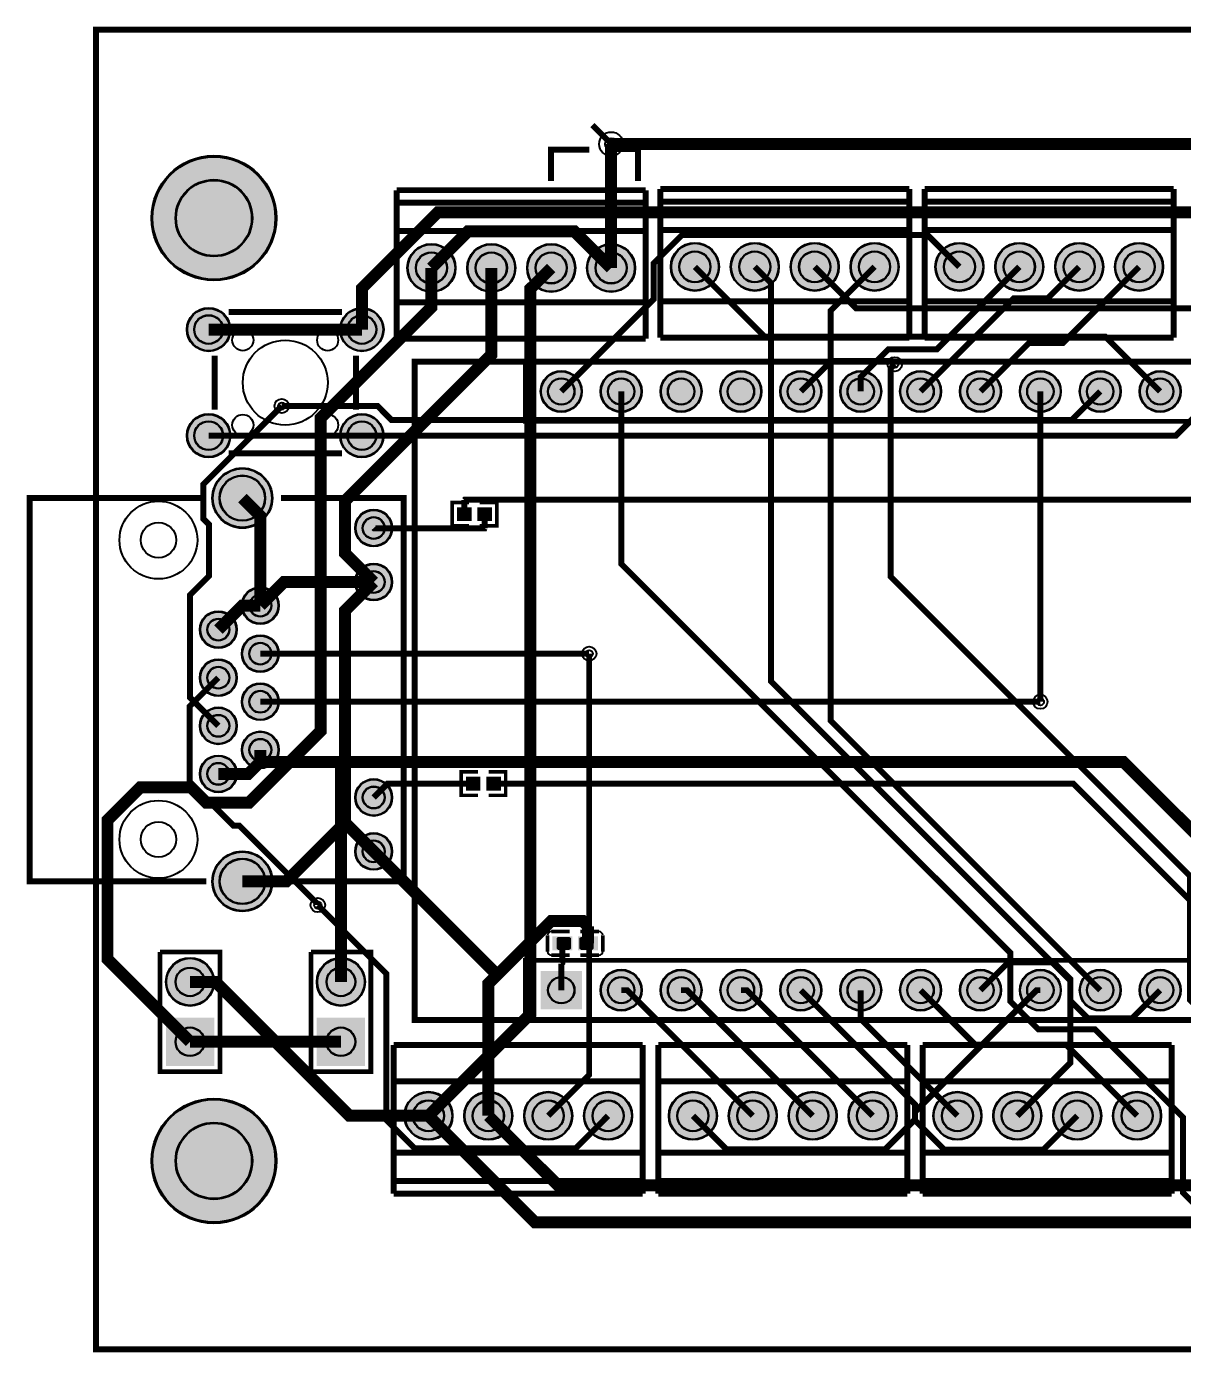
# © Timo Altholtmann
# Model space of a CAD drawing. Header units: millimetres. Extents: x -2.7 to 71.6, y -0.4 to 55.9.
# Drawn here: x -2.7 to 46.3, y -0.4 to 55.9 of the extents above; entities that cross this region are included whole.
import ezdxf

# ---------------------------------------------------------------- set-up
doc = ezdxf.new("R2010")
doc.units = ezdxf.units.MM
for name, color, linetype, true_color in [('BoardOutLine', 7, 'Continuous', 0xff00ff), ('BottomLayer', 7, 'Continuous', 0x0000ff), ('BottomSolderMaskLayer', 7, 'Continuous', 0xaa00ff), ('Document', 7, 'Continuous', 0xffffff), ('Hole', 7, 'Continuous', 0x222222), ('Multi-Layer', 7, 'Continuous', 0xc0c0c0), ('TopLayer', 7, 'Continuous', 0xff0000), ('TopPasteMaskLayer', 7, 'Continuous', 0x808080), ('TopSilkLayer', 7, 'Continuous', 0xffcc00), ('TopSolderMaskLayer', 7, 'Continuous', 0x800080)]:
    doc.layers.add(name, color=color, linetype=linetype, true_color=true_color)

msp = doc.modelspace()

# ---------------------------------------------------------------- hatches: boundary and pattern name
at = {"layer": 'BottomSolderMaskLayer'}
for points in [[(2.556, 47.747, 1), (7.858, 47.747, 1)], [(24.582, 45.678, 1), (26.632, 45.678, 1)], [(27.122, 45.678, 1), (29.172, 45.678, 1)], [(29.662, 45.678, 1), (31.712, 45.678, 1)], [(32.202, 45.678, 1), (34.252, 45.678, 1)], [(35.8, 45.678, 1), (37.851, 45.678, 1)], [(38.34, 45.678, 1), (40.391, 45.678, 1)], [(40.88, 45.678, 1), (42.931, 45.678, 1)], [(43.42, 45.678, 1), (45.471, 45.678, 1)], [(13.406, 45.631, 1), (15.456, 45.631, 1)], [(15.946, 45.631, 1), (17.996, 45.631, 1)], [(18.486, 45.631, 1), (20.536, 45.631, 1)], [(21.026, 45.631, 1), (23.076, 45.631, 1)], [(4.054, 43.017, 1), (5.905, 43.017, 1)], [(10.554, 43.017, 1), (12.405, 43.017, 1)], [(19.064, 40.391, 1), (20.814, 40.391, 1)], [(21.604, 40.391, 1), (23.354, 40.391, 1)], [(24.144, 40.391, 1), (25.894, 40.391, 1)], [(26.684, 40.391, 1), (28.434, 40.391, 1)], [(29.224, 40.391, 1), (30.974, 40.391, 1)], [(31.764, 40.391, 1), (33.514, 40.391, 1)], [(34.304, 40.391, 1), (36.054, 40.391, 1)], [(36.844, 40.391, 1), (38.594, 40.391, 1)], [(39.384, 40.391, 1), (41.134, 40.391, 1)], [(41.924, 40.391, 1), (43.674, 40.391, 1)], [(44.464, 40.391, 1), (46.214, 40.391, 1)], [(4.054, 38.517, 1), (5.905, 38.517, 1)], [(10.554, 38.517, 1), (12.405, 38.517, 1)], [(5.137, 35.867, 1), (7.687, 35.867, 1)], [(11.195, 34.597, 1), (12.769, 34.597, 1)], [(11.195, 32.307, 1), (12.769, 32.307, 1)], [(6.385, 31.307, 1), (7.959, 31.307, 1)], [(4.605, 30.287, 1), (6.179, 30.287, 1)], [(6.385, 29.267, 1), (7.959, 29.267, 1)], [(4.605, 28.247, 1), (6.179, 28.247, 1)], [(6.385, 27.227, 1), (7.959, 27.227, 1)], [(4.605, 26.207, 1), (6.179, 26.207, 1)], [(6.385, 25.187, 1), (7.959, 25.187, 1)], [(4.605, 24.167, 1), (6.179, 24.167, 1)], [(11.195, 23.167, 1), (12.769, 23.167, 1)], [(11.195, 20.877, 1), (12.769, 20.877, 1)], [(5.137, 19.607, 1), (7.687, 19.607, 1)], [(3.166, 15.342, 1), (5.216, 15.342, 1)], [(9.566, 15.342, 1), (11.617, 15.342, 1)], [(19.064, 15.804), (20.814, 15.804), (20.814, 14.178), (19.064, 14.178)], [(21.604, 14.991, 1), (23.354, 14.991, 1)], [(24.144, 14.991, 1), (25.894, 14.991, 1)], [(26.684, 14.991, 1), (28.434, 14.991, 1)], [(29.224, 14.991, 1), (30.974, 14.991, 1)], [(31.764, 14.991, 1), (33.514, 14.991, 1)], [(34.304, 14.991, 1), (36.054, 14.991, 1)], [(36.844, 14.991, 1), (38.594, 14.991, 1)], [(39.384, 14.991, 1), (41.134, 14.991, 1)], [(41.924, 14.991, 1), (43.674, 14.991, 1)], [(44.464, 14.991, 1), (46.214, 14.991, 1)], [(3.166, 11.776), (3.166, 13.827), (5.216, 13.827), (5.216, 11.776)], [(9.566, 11.776), (9.566, 13.827), (11.617, 13.827), (11.617, 11.776)], [(2.556, 7.747, 1), (7.858, 7.747, 1)], [(13.279, 9.661, 1), (15.329, 9.661, 1)], [(15.819, 9.661, 1), (17.869, 9.661, 1)], [(18.359, 9.661, 1), (20.409, 9.661, 1)], [(20.899, 9.661, 1), (22.949, 9.661, 1)], [(24.497, 9.661, 1), (26.548, 9.661, 1)], [(27.037, 9.661, 1), (29.088, 9.661, 1)], [(29.577, 9.661, 1), (31.628, 9.661, 1)], [(32.117, 9.661, 1), (34.168, 9.661, 1)], [(35.716, 9.661, 1), (37.766, 9.661, 1)], [(38.256, 9.661, 1), (40.306, 9.661, 1)], [(40.796, 9.661, 1), (42.846, 9.661, 1)], [(43.336, 9.661, 1), (45.386, 9.661, 1)]]:
    msp.add_hatch(color=256, dxfattribs=at).paths.add_polyline_path(points)
at = {"layer": 'Multi-Layer'}
for points in [[(13.431, 45.631, 1), (15.431, 45.631, 1)], [(15.971, 45.631, 1), (17.971, 45.631, 1)], [(18.511, 45.631, 1), (20.511, 45.631, 1)], [(21.051, 45.631, 1), (23.051, 45.631, 1)], [(24.607, 45.678, 1), (26.607, 45.678, 1)], [(27.147, 45.678, 1), (29.147, 45.678, 1)], [(29.687, 45.678, 1), (31.687, 45.678, 1)], [(32.227, 45.678, 1), (34.227, 45.678, 1)], [(35.826, 45.678, 1), (37.826, 45.678, 1)], [(38.366, 45.678, 1), (40.366, 45.678, 1)], [(40.906, 45.678, 1), (42.906, 45.678, 1)], [(43.446, 45.678, 1), (45.446, 45.678, 1)], [(4.08, 43.017, 1), (5.88, 43.017, 1)], [(10.58, 43.017, 1), (12.38, 43.017, 1)], [(19.089, 40.391, 1), (20.789, 40.391, 1)], [(21.629, 40.391, 1), (23.329, 40.391, 1)], [(24.169, 40.391, 1), (25.869, 40.391, 1)], [(26.709, 40.391, 1), (28.409, 40.391, 1)], [(29.249, 40.391, 1), (30.949, 40.391, 1)], [(31.789, 40.391, 1), (33.489, 40.391, 1)], [(34.329, 40.391, 1), (36.029, 40.391, 1)], [(36.869, 40.391, 1), (38.569, 40.391, 1)], [(39.409, 40.391, 1), (41.109, 40.391, 1)], [(41.949, 40.391, 1), (43.649, 40.391, 1)], [(44.489, 40.391, 1), (46.189, 40.391, 1)], [(4.08, 38.517, 1), (5.88, 38.517, 1)], [(10.58, 38.517, 1), (12.38, 38.517, 1)], [(5.162, 35.867, 1), (7.662, 35.867, 1)], [(11.22, 34.597, 1), (12.744, 34.597, 1)], [(11.22, 32.307, 1), (12.744, 32.307, 1)], [(6.41, 31.307, 1), (7.934, 31.307, 1)], [(4.63, 30.287, 1), (6.154, 30.287, 1)], [(6.41, 29.267, 1), (7.934, 29.267, 1)], [(4.63, 28.247, 1), (6.154, 28.247, 1)], [(6.41, 27.227, 1), (7.934, 27.227, 1)], [(4.63, 26.207, 1), (6.154, 26.207, 1)], [(6.41, 25.187, 1), (7.934, 25.187, 1)], [(4.63, 24.167, 1), (6.154, 24.167, 1)], [(11.22, 23.167, 1), (12.744, 23.167, 1)], [(11.22, 20.877, 1), (12.744, 20.877, 1)], [(5.162, 19.607, 1), (7.662, 19.607, 1)], [(3.191, 15.342, 1), (5.191, 15.342, 1)], [(9.592, 15.342, 1), (11.592, 15.342, 1)], [(19.089, 15.779), (20.789, 15.779), (20.789, 14.204), (19.089, 14.204)], [(21.629, 14.991, 1), (23.329, 14.991, 1)], [(24.169, 14.991, 1), (25.869, 14.991, 1)], [(26.709, 14.991, 1), (28.409, 14.991, 1)], [(29.249, 14.991, 1), (30.949, 14.991, 1)], [(31.789, 14.991, 1), (33.489, 14.991, 1)], [(34.329, 14.991, 1), (36.029, 14.991, 1)], [(36.869, 14.991, 1), (38.569, 14.991, 1)], [(39.409, 14.991, 1), (41.109, 14.991, 1)], [(41.949, 14.991, 1), (43.649, 14.991, 1)], [(44.489, 14.991, 1), (46.189, 14.991, 1)], [(3.191, 11.802), (3.191, 13.802), (5.191, 13.802), (5.191, 11.802)], [(9.592, 11.802), (9.592, 13.802), (11.592, 13.802), (11.592, 11.802)], [(13.304, 9.661, 1), (15.304, 9.661, 1)], [(15.844, 9.661, 1), (17.844, 9.661, 1)], [(18.384, 9.661, 1), (20.384, 9.661, 1)], [(20.924, 9.661, 1), (22.924, 9.661, 1)], [(24.522, 9.661, 1), (26.522, 9.661, 1)], [(27.062, 9.661, 1), (29.062, 9.661, 1)], [(29.602, 9.661, 1), (31.602, 9.661, 1)], [(32.142, 9.661, 1), (34.142, 9.661, 1)], [(35.741, 9.661, 1), (37.741, 9.661, 1)], [(38.281, 9.661, 1), (40.281, 9.661, 1)], [(40.821, 9.661, 1), (42.821, 9.661, 1)], [(43.361, 9.661, 1), (45.361, 9.661, 1)]]:
    msp.add_hatch(color=256, dxfattribs=at).paths.add_polyline_path(points)
at = {"layer": 'TopLayer'}
for points in [[(16.106, 34.914), (16.106, 35.454), (15.54, 35.454), (15.54, 34.914)], [(16.406, 34.914), (16.406, 35.454), (16.972, 35.454), (16.972, 34.914)], [(16.487, 23.484), (16.487, 24.024), (15.921, 24.024), (15.921, 23.484)], [(16.787, 23.484), (16.787, 24.024), (17.353, 24.024), (17.353, 23.484)], [(20.377, 16.706), (20.377, 17.246), (19.587, 17.246), (19.587, 16.706)], [(20.677, 16.706), (20.677, 17.246), (21.467, 17.246), (21.467, 16.706)]]:
    msp.add_hatch(color=256, dxfattribs=at).paths.add_polyline_path(points)
at = {"layer": 'TopPasteMaskLayer'}
for points in [[(16.121, 34.954), (16.121, 35.414), (16.081, 35.454), (15.58, 35.454), (15.54, 35.414), (15.54, 34.954), (15.58, 34.914), (16.081, 34.914)], [(16.391, 34.954), (16.391, 35.414), (16.431, 35.454), (16.932, 35.454), (16.972, 35.414), (16.972, 34.954), (16.932, 34.914), (16.431, 34.914)], [(16.502, 23.524), (16.502, 23.984), (16.462, 24.024), (15.961, 24.024), (15.921, 23.984), (15.921, 23.524), (15.961, 23.484), (16.462, 23.484)], [(16.772, 23.524), (16.772, 23.984), (16.812, 24.024), (17.313, 24.024), (17.353, 23.984), (17.353, 23.524), (17.313, 23.484), (16.812, 23.484)], [(20.347, 17.201), (20.347, 16.751), (20.277, 16.701), (19.797, 16.701), (19.747, 16.751), (19.747, 17.201), (19.797, 17.251), (20.277, 17.251)], [(21.307, 17.201), (21.307, 16.751), (21.257, 16.701), (20.777, 16.701), (20.707, 16.751), (20.707, 17.201), (20.777, 17.251), (21.257, 17.251)]]:
    msp.add_hatch(color=256, dxfattribs=at).paths.add_polyline_path(points)
at = {"layer": 'TopSolderMaskLayer'}
for points in [[(2.556, 47.747, 1), (7.858, 47.747, 1)], [(24.582, 45.678, 1), (26.632, 45.678, 1)], [(27.122, 45.678, 1), (29.172, 45.678, 1)], [(29.662, 45.678, 1), (31.712, 45.678, 1)], [(32.202, 45.678, 1), (34.252, 45.678, 1)], [(35.8, 45.678, 1), (37.851, 45.678, 1)], [(38.34, 45.678, 1), (40.391, 45.678, 1)], [(40.88, 45.678, 1), (42.931, 45.678, 1)], [(43.42, 45.678, 1), (45.471, 45.678, 1)], [(13.406, 45.631, 1), (15.456, 45.631, 1)], [(15.946, 45.631, 1), (17.996, 45.631, 1)], [(18.486, 45.631, 1), (20.536, 45.631, 1)], [(21.026, 45.631, 1), (23.076, 45.631, 1)], [(4.054, 43.017, 1), (5.905, 43.017, 1)], [(10.554, 43.017, 1), (12.405, 43.017, 1)], [(19.064, 40.391, 1), (20.814, 40.391, 1)], [(21.604, 40.391, 1), (23.354, 40.391, 1)], [(24.144, 40.391, 1), (25.894, 40.391, 1)], [(26.684, 40.391, 1), (28.434, 40.391, 1)], [(29.224, 40.391, 1), (30.974, 40.391, 1)], [(31.764, 40.391, 1), (33.514, 40.391, 1)], [(34.304, 40.391, 1), (36.054, 40.391, 1)], [(36.844, 40.391, 1), (38.594, 40.391, 1)], [(39.384, 40.391, 1), (41.134, 40.391, 1)], [(41.924, 40.391, 1), (43.674, 40.391, 1)], [(44.464, 40.391, 1), (46.214, 40.391, 1)], [(4.054, 38.517, 1), (5.905, 38.517, 1)], [(10.554, 38.517, 1), (12.405, 38.517, 1)], [(5.137, 35.867, 1), (7.687, 35.867, 1)], [(16.131, 34.889), (16.131, 35.48), (15.515, 35.48), (15.515, 34.889)], [(16.381, 34.889), (16.381, 35.48), (16.997, 35.48), (16.997, 34.889)], [(11.195, 34.597, 1), (12.769, 34.597, 1)], [(11.195, 32.307, 1), (12.769, 32.307, 1)], [(6.385, 31.307, 1), (7.959, 31.307, 1)], [(4.605, 30.287, 1), (6.179, 30.287, 1)], [(6.385, 29.267, 1), (7.959, 29.267, 1)], [(4.605, 28.247, 1), (6.179, 28.247, 1)], [(6.385, 27.227, 1), (7.959, 27.227, 1)], [(4.605, 26.207, 1), (6.179, 26.207, 1)], [(6.385, 25.187, 1), (7.959, 25.187, 1)], [(4.605, 24.167, 1), (6.179, 24.167, 1)], [(11.195, 23.167, 1), (12.769, 23.167, 1)], [(16.512, 23.459), (16.512, 24.05), (15.896, 24.05), (15.896, 23.459)], [(16.762, 23.459), (16.762, 24.05), (17.378, 24.05), (17.378, 23.459)], [(11.195, 20.877, 1), (12.769, 20.877, 1)], [(5.137, 19.607, 1), (7.687, 19.607, 1)], [(20.402, 16.681), (20.402, 17.272), (19.562, 17.272), (19.562, 16.681)], [(20.652, 16.681), (20.652, 17.272), (21.493, 17.272), (21.493, 16.681)], [(3.166, 15.342, 1), (5.216, 15.342, 1)], [(9.566, 15.342, 1), (11.617, 15.342, 1)], [(19.064, 15.804), (20.814, 15.804), (20.814, 14.178), (19.064, 14.178)], [(21.604, 14.991, 1), (23.354, 14.991, 1)], [(24.144, 14.991, 1), (25.894, 14.991, 1)], [(26.684, 14.991, 1), (28.434, 14.991, 1)], [(29.224, 14.991, 1), (30.974, 14.991, 1)], [(31.764, 14.991, 1), (33.514, 14.991, 1)], [(34.304, 14.991, 1), (36.054, 14.991, 1)], [(36.844, 14.991, 1), (38.594, 14.991, 1)], [(39.384, 14.991, 1), (41.134, 14.991, 1)], [(41.924, 14.991, 1), (43.674, 14.991, 1)], [(44.464, 14.991, 1), (46.214, 14.991, 1)], [(3.166, 11.776), (3.166, 13.827), (5.216, 13.827), (5.216, 11.776)], [(9.566, 11.776), (9.566, 13.827), (11.617, 13.827), (11.617, 11.776)], [(2.556, 7.747, 1), (7.858, 7.747, 1)], [(13.279, 9.661, 1), (15.329, 9.661, 1)], [(15.819, 9.661, 1), (17.869, 9.661, 1)], [(18.359, 9.661, 1), (20.409, 9.661, 1)], [(20.899, 9.661, 1), (22.949, 9.661, 1)], [(24.497, 9.661, 1), (26.548, 9.661, 1)], [(27.037, 9.661, 1), (29.088, 9.661, 1)], [(29.577, 9.661, 1), (31.628, 9.661, 1)], [(32.117, 9.661, 1), (34.168, 9.661, 1)], [(35.716, 9.661, 1), (37.766, 9.661, 1)], [(38.256, 9.661, 1), (40.306, 9.661, 1)], [(40.796, 9.661, 1), (42.846, 9.661, 1)], [(43.336, 9.661, 1), (45.386, 9.661, 1)]]:
    msp.add_hatch(color=256, dxfattribs=at).paths.add_polyline_path(points)

# ---------------------------------------------------------------- linework, layer by layer
at = {"layer": 'BoardOutLine', "const_width": 0.254}
msp.add_lwpolyline([(0.207, 55.747), (0.207, -0.253), (65.207, -0.253), (65.207, 55.747), (0.207, 55.747)], close=True, dxfattribs=at)
at = {"layer": 'BottomLayer'}
for points, const_width in [([(22.051, 45.631), (22.051, 50.889)], 0.508), ([(4.191, 12.802), (0.691, 16.302), (0.691, 22.208), (2.075, 23.592), (4.229, 23.592), (4.875, 22.946), (6.695, 22.946), (9.739, 25.99), (9.739, 39.271), (14.431, 43.963), (14.431, 45.631)], 0.508), ([(11.982, 32.307), (10.761, 33.528), (10.761, 35.74), (16.971, 41.95), (16.971, 45.631)], 0.508), ([(19.511, 45.631), (18.63, 44.751), (18.63, 13.987), (14.304, 9.661)], 0.508), ([(45.339, 14.991), (44.138, 13.79), (42.287, 13.79), (41.529, 14.548), (41.529, 15.396), (28.829, 28.096), (28.829, 44.996), (28.147, 45.678)], 0.254), ([(33.227, 45.678), (31.369, 43.82), (31.369, 26.421), (42.799, 14.991)], 0.254), ([(39.365, 45.678), (35.871, 42.184), (33.818, 42.184), (32.639, 41.005), (32.639, 40.391)], 0.254), ([(41.905, 45.678), (40.574, 44.346), (39.134, 44.346), (35.179, 40.391)], 0.254), ([(44.445, 45.678), (41.218, 42.451), (39.779, 42.451), (37.719, 40.391)], 0.254), ([(55.585, 11.455), (54.229, 12.812), (54.229, 15.501), (53.439, 16.291), (52.396, 16.291), (51.689, 15.584), (51.689, 14.55), (50.949, 13.81), (47.38, 13.81), (46.609, 14.58), (46.609, 19.832), (33.909, 32.532), (33.909, 41.375), (34.082, 41.547)], 0.254), ([(22.479, 40.391), (22.479, 33.079), (38.989, 16.569), (38.989, 14.511), (40.169, 13.332), (42.573, 13.332), (46.304, 9.601), (46.304, 6.407), (47.445, 5.266), (51.596, 5.266), (53.036, 6.706)], 0.254), ([(40.259, 40.391), (40.259, 27.227)], 0.254), ([(5.392, 26.207), (4.196, 27.403), (4.196, 31.763), (4.998, 32.565), (4.998, 34.743), (4.754, 34.987), (4.754, 36.446), (8.082, 39.773)], 0.254), ([(7.172, 31.307), (7.172, 35.107), (6.412, 35.867)], 0.508), ([(10.761, 22.098), (10.761, 31.086), (11.982, 32.307)], 0.508), ([(19.384, 9.661), (21.121, 11.397), (21.121, 29.267)], 0.254), ([(10.761, 22.098), (8.27, 19.607), (6.412, 19.607)], 0.508), ([(11.982, 20.877), (10.761, 22.098)], 0.508), ([(21.924, 9.661), (20.547, 8.283), (13.718, 8.283), (12.519, 9.482), (12.519, 15.694), (9.612, 18.601)], 0.254), ([(28.062, 9.661), (22.732, 14.991), (22.479, 14.991)], 0.254), ([(30.602, 9.661), (25.272, 14.991), (25.019, 14.991)], 0.254), ([(33.142, 9.661), (27.812, 14.991), (27.559, 14.991)], 0.254), ([(30.099, 14.991), (34.942, 10.148), (34.942, 9.466), (36.187, 8.221), (40.381, 8.221), (41.821, 9.661)], 0.254), ([(36.741, 9.661), (32.639, 13.763), (32.639, 14.991)], 0.254), ([(44.361, 9.661), (41.341, 12.68), (37.49, 12.68), (35.179, 14.991)], 0.254), ([(4.191, 12.802), (10.592, 12.802)], 0.508)]:
    msp.add_lwpolyline(points, dxfattribs=dict(at, const_width=const_width))
at = {"layer": 'BottomSolderMaskLayer'}
for centre, radius in [((5.207, 47.747), 2.651), ((5.206, 47.747), 1.631), ((25.607, 45.678), 1.025), ((28.147, 45.678), 1.025), ((30.687, 45.678), 1.025), ((33.227, 45.678), 1.025), ((36.826, 45.678), 1.025), ((39.366, 45.678), 1.025), ((41.906, 45.678), 1.025), ((44.446, 45.678), 1.025), ((14.431, 45.631), 1.025), ((14.431, 45.631), 0.667), ((16.971, 45.631), 1.025), ((16.971, 45.631), 0.667), ((19.511, 45.631), 1.025), ((19.511, 45.631), 0.667), ((22.051, 45.631), 1.025), ((22.051, 45.631), 0.667), ((25.607, 45.678), 0.667), ((28.147, 45.678), 0.667), ((30.687, 45.678), 0.667), ((33.227, 45.678), 0.667), ((36.826, 45.678), 0.667), ((39.366, 45.678), 0.667), ((41.906, 45.678), 0.667), ((44.446, 45.678), 0.667), ((4.98, 43.017), 0.925), ((11.48, 43.017), 0.925), ((4.98, 43.017), 0.617), ((11.48, 43.017), 0.617), ((19.939, 40.391), 0.875), ((22.479, 40.391), 0.875), ((25.019, 40.391), 0.875), ((27.559, 40.391), 0.875), ((30.099, 40.391), 0.875), ((32.639, 40.391), 0.875), ((35.179, 40.391), 0.875), ((37.719, 40.391), 0.875), ((40.259, 40.391), 0.875), ((42.799, 40.391), 0.875), ((45.339, 40.391), 0.875), ((19.939, 40.391), 0.566), ((22.479, 40.391), 0.566), ((25.019, 40.391), 0.566), ((27.559, 40.391), 0.566), ((30.099, 40.391), 0.566), ((32.639, 40.391), 0.566), ((35.179, 40.391), 0.566), ((37.719, 40.391), 0.566), ((40.259, 40.391), 0.566), ((42.799, 40.391), 0.566), ((45.339, 40.391), 0.566), ((4.98, 38.517), 0.925), ((11.48, 38.517), 0.925), ((4.98, 38.517), 0.617), ((11.48, 38.517), 0.617), ((6.412, 35.867), 1.275), ((6.412, 35.867), 0.969), ((11.982, 34.597), 0.787), ((11.982, 34.597), 0.472), ((11.982, 32.307), 0.787), ((11.982, 32.307), 0.472), ((7.172, 31.307), 0.787), ((7.172, 31.307), 0.472), ((5.392, 30.287), 0.787), ((5.392, 30.287), 0.472), ((7.172, 29.267), 0.787), ((7.172, 29.267), 0.472), ((5.392, 28.247), 0.787), ((5.392, 28.247), 0.472), ((7.172, 27.227), 0.787), ((7.172, 27.227), 0.472), ((5.392, 26.207), 0.787), ((5.392, 26.207), 0.472), ((7.172, 25.187), 0.787), ((7.172, 25.187), 0.472), ((5.392, 24.167), 0.787), ((5.392, 24.167), 0.472), ((11.982, 23.167), 0.787), ((11.982, 23.167), 0.472), ((11.982, 20.877), 0.787), ((6.412, 19.607), 1.275), ((11.982, 20.877), 0.472), ((6.412, 19.607), 0.969), ((4.191, 15.342), 1.025), ((10.592, 15.342), 1.025), ((4.191, 15.342), 0.615), ((10.592, 15.342), 0.615), ((22.479, 14.991), 0.875), ((25.019, 14.991), 0.875), ((27.559, 14.991), 0.875), ((30.099, 14.991), 0.875), ((32.639, 14.991), 0.875), ((35.179, 14.991), 0.875), ((37.719, 14.991), 0.875), ((40.259, 14.991), 0.875), ((42.799, 14.991), 0.875), ((45.339, 14.991), 0.875), ((19.939, 14.991), 0.566), ((22.479, 14.991), 0.566), ((25.019, 14.991), 0.566), ((27.559, 14.991), 0.566), ((30.099, 14.991), 0.566), ((32.639, 14.991), 0.566), ((35.179, 14.991), 0.566), ((37.719, 14.991), 0.566), ((40.259, 14.991), 0.566), ((42.799, 14.991), 0.566), ((45.339, 14.991), 0.566), ((4.191, 12.802), 0.615), ((10.592, 12.802), 0.615), ((5.207, 7.747), 2.651), ((14.304, 9.661), 1.025), ((14.304, 9.661), 0.667), ((16.844, 9.661), 1.025), ((16.844, 9.661), 0.667), ((19.384, 9.661), 1.025), ((19.384, 9.661), 0.667), ((21.924, 9.661), 1.025), ((21.924, 9.661), 0.667), ((25.522, 9.661), 1.025), ((25.522, 9.661), 0.667), ((28.062, 9.661), 1.025), ((28.062, 9.661), 0.667), ((30.602, 9.661), 1.025), ((30.602, 9.661), 0.667), ((33.142, 9.661), 1.025), ((33.142, 9.661), 0.667), ((36.741, 9.661), 1.025), ((36.741, 9.661), 0.667), ((39.281, 9.661), 1.025), ((39.281, 9.661), 0.667), ((41.821, 9.661), 1.025), ((41.821, 9.661), 0.667), ((44.361, 9.661), 1.025), ((44.361, 9.661), 0.667), ((5.206, 7.747), 1.631)]:
    msp.add_circle(centre, radius, dxfattribs=at)
at = {"layer": 'Document'}
for centre in [(2.852, 34.087), (2.852, 21.387)]:
    msp.add_circle(centre, 0.75, dxfattribs=at)
at = {"layer": 'Hole'}
for centre, radius in [((22.051, 50.889), 0.254), ((34.082, 41.547), 0.153), ((8.082, 39.773), 0.153), ((21.121, 29.267), 0.153), ((40.259, 27.227), 0.153), ((9.612, 18.601), 0.153)]:
    msp.add_circle(centre, radius, dxfattribs=at)
at = {"layer": 'Multi-Layer'}
for centre, radius in [((22.051, 50.889), 0.508), ((5.207, 47.747), 2.6), ((5.206, 47.747), 1.6), ((14.431, 45.631), 1), ((14.431, 45.631), 0.65), ((16.971, 45.631), 1), ((16.971, 45.631), 0.65), ((19.511, 45.631), 1), ((19.511, 45.631), 0.65), ((22.051, 45.631), 1), ((22.051, 45.631), 0.65), ((25.607, 45.678), 1), ((25.607, 45.678), 0.65), ((28.147, 45.678), 1), ((28.147, 45.678), 0.65), ((30.687, 45.678), 1), ((30.687, 45.678), 0.65), ((33.227, 45.678), 1), ((33.227, 45.678), 0.65), ((36.826, 45.678), 1), ((36.826, 45.678), 0.65), ((39.366, 45.678), 1), ((39.366, 45.678), 0.65), ((41.906, 45.678), 1), ((41.906, 45.678), 0.65), ((44.446, 45.678), 1), ((44.446, 45.678), 0.65), ((4.98, 43.017), 0.9), ((11.48, 43.017), 0.9), ((4.98, 43.017), 0.6), ((11.48, 43.017), 0.6), ((34.082, 41.547), 0.305), ((19.939, 40.391), 0.85), ((22.479, 40.391), 0.85), ((25.019, 40.391), 0.85), ((27.559, 40.391), 0.85), ((30.099, 40.391), 0.85), ((32.639, 40.391), 0.85), ((35.179, 40.391), 0.85), ((37.719, 40.391), 0.85), ((40.259, 40.391), 0.85), ((42.799, 40.391), 0.85), ((45.339, 40.391), 0.85), ((19.939, 40.391), 0.55), ((22.479, 40.391), 0.55), ((25.019, 40.391), 0.55), ((27.559, 40.391), 0.55), ((30.099, 40.391), 0.55), ((32.639, 40.391), 0.55), ((35.179, 40.391), 0.55), ((37.719, 40.391), 0.55), ((40.259, 40.391), 0.55), ((42.799, 40.391), 0.55), ((45.339, 40.391), 0.55), ((8.082, 39.773), 0.305), ((4.98, 38.517), 0.9), ((11.48, 38.517), 0.9), ((4.98, 38.517), 0.6), ((11.48, 38.517), 0.6), ((6.412, 35.867), 1.25), ((6.412, 35.867), 0.95), ((2.852, 34.087), 1.65), ((11.982, 34.597), 0.762), ((11.982, 34.597), 0.457), ((11.982, 32.307), 0.762), ((11.982, 32.307), 0.457), ((7.172, 31.307), 0.762), ((7.172, 31.307), 0.457), ((5.392, 30.287), 0.762), ((5.392, 30.287), 0.457), ((7.172, 29.267), 0.762), ((7.172, 29.267), 0.457), ((21.121, 29.267), 0.305), ((5.392, 28.247), 0.762), ((5.392, 28.247), 0.457), ((7.172, 27.227), 0.762), ((7.172, 27.227), 0.457), ((40.259, 27.227), 0.305), ((5.392, 26.207), 0.762), ((5.392, 26.207), 0.457), ((7.172, 25.187), 0.762), ((7.172, 25.187), 0.457), ((5.392, 24.167), 0.762), ((5.392, 24.167), 0.457), ((11.982, 23.167), 0.762), ((11.982, 23.167), 0.457), ((2.852, 21.387), 1.65), ((11.982, 20.877), 0.762), ((6.412, 19.607), 1.25), ((11.982, 20.877), 0.457), ((6.412, 19.607), 0.95), ((9.612, 18.601), 0.305), ((4.191, 15.342), 1), ((10.592, 15.342), 1), ((4.191, 15.342), 0.6), ((10.592, 15.342), 0.6), ((22.479, 14.991), 0.85), ((25.019, 14.991), 0.85), ((27.559, 14.991), 0.85), ((30.099, 14.991), 0.85), ((32.639, 14.991), 0.85), ((35.179, 14.991), 0.85), ((37.719, 14.991), 0.85), ((40.259, 14.991), 0.85), ((42.799, 14.991), 0.85), ((45.339, 14.991), 0.85), ((19.939, 14.991), 0.55), ((22.479, 14.991), 0.55), ((25.019, 14.991), 0.55), ((27.559, 14.991), 0.55), ((30.099, 14.991), 0.55), ((32.639, 14.991), 0.55), ((35.179, 14.991), 0.55), ((37.719, 14.991), 0.55), ((40.259, 14.991), 0.55), ((42.799, 14.991), 0.55), ((45.339, 14.991), 0.55), ((4.191, 12.802), 0.6), ((10.592, 12.802), 0.6), ((5.207, 7.747), 2.6), ((14.304, 9.661), 1), ((14.304, 9.661), 0.65), ((16.844, 9.661), 1), ((16.844, 9.661), 0.65), ((19.384, 9.661), 1), ((19.384, 9.661), 0.65), ((21.924, 9.661), 1), ((21.924, 9.661), 0.65), ((25.522, 9.661), 1), ((25.522, 9.661), 0.65), ((28.062, 9.661), 1), ((28.062, 9.661), 0.65), ((30.602, 9.661), 1), ((30.602, 9.661), 0.65), ((33.142, 9.661), 1), ((33.142, 9.661), 0.65), ((36.741, 9.661), 1), ((36.741, 9.661), 0.65), ((39.281, 9.661), 1), ((39.281, 9.661), 0.65), ((41.821, 9.661), 1), ((41.821, 9.661), 0.65), ((44.361, 9.661), 1), ((44.361, 9.661), 0.65), ((5.206, 7.747), 1.6)]:
    msp.add_circle(centre, radius, dxfattribs=at)
at = {"layer": 'TopLayer'}
for points, const_width in [([(59.414, 41.305), (61.325, 41.305), (63.855, 43.834), (63.855, 48.563), (61.529, 50.889), (22.051, 50.889)], 0.508), ([(53.124, 45.678), (50.814, 47.988), (14.699, 47.988), (11.48, 44.768), (11.48, 43.017)], 0.508), ([(14.431, 45.631), (15.987, 47.187), (20.495, 47.187), (22.051, 45.631)], 0.508), ([(36.825, 45.678), (35.478, 47.025), (25.054, 47.025), (23.853, 45.824), (23.853, 44.305), (19.939, 40.391)], 0.254), ([(25.607, 45.678), (28.575, 42.71), (43.02, 42.71), (45.339, 40.391)], 0.254), ([(30.687, 45.678), (32.445, 43.92), (46.89, 43.92), (50.419, 40.391)], 0.254), ([(11.48, 43.017), (4.98, 43.017)], 0.508), ([(34.082, 41.547), (33.95, 41.679), (31.387, 41.679), (30.099, 40.391)], 0.254), ([(42.799, 40.391), (41.583, 39.175), (12.745, 39.175), (12.148, 39.773), (8.082, 39.773)], 0.254), ([(47.879, 40.391), (46.005, 38.517), (11.48, 38.517)], 0.254), ([(4.98, 38.517), (11.48, 38.517)], 0.254), ([(47.879, 35.798), (15.836, 35.798), (15.823, 35.785)], 0.254), ([(15.823, 35.184), (15.823, 35.785)], 0.254), ([(16.689, 35.184), (16.689, 34.584)], 0.254), ([(11.982, 34.597), (11.996, 34.582), (16.688, 34.582), (16.689, 34.584)], 0.254), ([(11.982, 32.307), (8.172, 32.307), (7.172, 31.307)], 0.508), ([(5.392, 30.287), (6.412, 31.307), (7.172, 31.307)], 0.508), ([(7.172, 29.267), (21.121, 29.267)], 0.254), ([(9.612, 18.601), (9.612, 18.644), (6.287, 21.969), (6.036, 21.969), (4.182, 23.823), (4.182, 27.037), (5.392, 28.247)], 0.254), ([(7.172, 27.227), (40.259, 27.227)], 0.254), ([(7.172, 25.187), (7.172, 24.677)], 0.508), ([(5.392, 24.167), (6.662, 24.167), (7.172, 24.677)], 0.508), ([(7.172, 24.677), (10.592, 24.677)], 0.508), ([(10.592, 24.677), (10.592, 15.342)], 0.508), ([(10.592, 24.677), (43.78, 24.677), (47.107, 21.35), (50.246, 21.35)], 0.508), ([(11.982, 23.167), (12.569, 23.754), (16.204, 23.754)], 0.254), ([(17.07, 23.754), (41.656, 23.754), (50.419, 14.991)], 0.254), ([(17.221, 15.638), (11.982, 20.877)], 0.508), ([(21.072, 17.704), (20.849, 17.927), (19.51, 17.927), (17.221, 15.638)], 0.508), ([(21.072, 16.976), (21.072, 17.704)], 0.508), ([(19.939, 16.109), (19.982, 16.152), (19.982, 16.976)], 0.254), ([(17.221, 15.638), (16.844, 15.261), (16.844, 9.661)], 0.508), ([(19.939, 14.991), (19.939, 16.109)], 0.254), ([(39.281, 9.661), (41.529, 11.909), (41.529, 15.458), (40.814, 16.173), (38.901, 16.173), (37.719, 14.991)], 0.254), ([(14.304, 9.661), (10.957, 9.661), (5.276, 15.342), (4.191, 15.342)], 0.508), ([(25.522, 9.661), (26.951, 8.232), (33.672, 8.232), (34.942, 9.502), (34.942, 9.83), (40.103, 14.991), (40.259, 14.991)], 0.254), ([(14.304, 9.661), (18.817, 5.148), (48.937, 5.148), (50.496, 6.706)], 0.508), ([(47.956, 6.706), (19.799, 6.706), (16.844, 9.661)], 0.508)]:
    msp.add_lwpolyline(points, dxfattribs=dict(at, const_width=const_width))
at = {"layer": 'TopSilkLayer'}
for points, const_width in [([(23.19, 49.327), (23.19, 50.673), (22.403, 50.673), (22.276, 50.673), (21.26, 51.689)], 0.254), ([(21.133, 50.648), (19.507, 50.648), (19.507, 49.327)], 0.254), ([(12.961, 42.631), (12.961, 48.931)], 0.254), ([(23.521, 48.931), (12.961, 48.931)], 0.254), ([(23.521, 42.631), (23.521, 48.931)], 0.254), ([(24.137, 42.678), (24.137, 48.978)], 0.254), ([(34.697, 48.978), (24.137, 48.978)], 0.254), ([(34.697, 42.678), (34.697, 48.978)], 0.254), ([(35.355, 42.678), (35.355, 48.978)], 0.254), ([(45.916, 48.978), (35.355, 48.978)], 0.254), ([(45.916, 42.678), (45.916, 48.978)], 0.254), ([(23.521, 48.401), (12.961, 48.401)], 0.254), ([(34.697, 48.448), (24.137, 48.448)], 0.254), ([(45.916, 48.448), (35.355, 48.448)], 0.254), ([(23.521, 47.193), (12.961, 47.193)], 0.254), ([(34.697, 47.24), (24.137, 47.24)], 0.254), ([(45.916, 47.24), (35.355, 47.24)], 0.254), ([(5.826, 43.767), (10.634, 43.767)], 0.254), ([(23.521, 44.173), (12.961, 44.173)], 0.254), ([(34.697, 44.22), (24.137, 44.22)], 0.254), ([(45.916, 44.22), (35.355, 44.22)], 0.254), ([(23.521, 42.631), (12.961, 42.631)], 0.254), ([(34.697, 42.678), (24.137, 42.678)], 0.254), ([(45.916, 42.678), (35.355, 42.678)], 0.254), ([(5.23, 39.62), (5.23, 41.914)], 0.254), ([(11.23, 41.914), (11.23, 39.62)], 0.254), ([(54.864, 39.121), (57.023, 39.121), (57.023, 41.661), (18.415, 41.661), (18.415, 39.121), (18.669, 39.121)], 0.203), ([(18.669, 39.121), (54.864, 39.121)], 0.203), ([(10.634, 37.767), (5.826, 37.767)], 0.254), ([(4.75, 35.865), (-2.616, 35.865), (-2.616, 19.609), (4.877, 19.609)], 0.254), ([(8.052, 19.607), (13.259, 19.607), (13.259, 35.867), (8.052, 35.867)], 0.254), ([(16.03, 34.686), (15.312, 34.686), (15.312, 35.683), (16.03, 35.683)], 0.152), ([(16.482, 34.686), (17.2, 34.686), (17.2, 35.683), (16.482, 35.683)], 0.152), ([(16.411, 23.256), (15.693, 23.256), (15.693, 24.253), (16.411, 24.253)], 0.152), ([(16.863, 23.256), (17.581, 23.256), (17.581, 24.253), (16.863, 24.253)], 0.152), ([(19.511, 17.475), (20.301, 17.475)], 0.152), ([(21.543, 17.475), (20.753, 17.475)], 0.152), ([(19.358, 16.63), (19.358, 17.322)], 0.152), ([(21.696, 16.63), (21.696, 17.322)], 0.152), ([(2.921, 16.612), (5.461, 16.612), (5.461, 11.532), (2.921, 11.532), (2.921, 13.437)], 0.203), ([(2.921, 16.612), (2.921, 13.437)], 0.203), ([(9.322, 16.612), (11.862, 16.612), (11.862, 11.532), (9.322, 11.532), (9.322, 13.437)], 0.203), ([(9.322, 16.612), (9.322, 13.437)], 0.203), ([(20.574, 16.261), (18.415, 16.261), (18.415, 13.721), (57.023, 13.721), (57.023, 16.261), (56.769, 16.261)], 0.203), ([(20.301, 16.478), (19.511, 16.478)], 0.152), ([(56.769, 16.261), (20.574, 16.261)], 0.203), ([(20.753, 16.478), (21.543, 16.478)], 0.152), ([(12.834, 12.661), (23.394, 12.661)], 0.254), ([(12.834, 12.661), (12.834, 6.361)], 0.254), ([(23.394, 12.661), (23.394, 6.361)], 0.254), ([(24.052, 12.661), (34.612, 12.661)], 0.254), ([(24.052, 12.661), (24.052, 6.361)], 0.254), ([(34.612, 12.661), (34.612, 6.361)], 0.254), ([(35.271, 12.661), (45.831, 12.661)], 0.254), ([(35.271, 12.661), (35.271, 6.361)], 0.254), ([(45.831, 12.661), (45.831, 6.361)], 0.254), ([(12.834, 11.119), (23.394, 11.119)], 0.254), ([(24.052, 11.119), (34.612, 11.119)], 0.254), ([(35.271, 11.119), (45.831, 11.119)], 0.254), ([(12.834, 8.099), (23.394, 8.099)], 0.254), ([(24.052, 8.099), (34.612, 8.099)], 0.254), ([(35.271, 8.099), (45.831, 8.099)], 0.254), ([(12.834, 6.891), (23.394, 6.891)], 0.254), ([(24.052, 6.891), (34.612, 6.891)], 0.254), ([(35.271, 6.891), (45.831, 6.891)], 0.254), ([(12.834, 6.361), (23.394, 6.361)], 0.254), ([(24.052, 6.361), (34.612, 6.361)], 0.254), ([(35.271, 6.361), (45.831, 6.361)], 0.254)]:
    msp.add_lwpolyline(points, dxfattribs=dict(at, const_width=const_width))
at = {"layer": 'TopSilkLayer', "const_width": 0.254}
msp.add_lwpolyline([(13.716, 41.661), (65.278, 41.661), (65.278, 13.721), (13.716, 13.721), (13.716, 41.661)], close=True, dxfattribs=at)
at = {"layer": 'TopSilkLayer'}
for centre, radius in [((6.43, 42.567), 0.447), ((10.03, 42.567), 0.447), ((8.23, 40.767), 1.8), ((6.43, 38.967), 0.447), ((10.03, 38.967), 0.447)]:
    msp.add_circle(centre, radius, dxfattribs=at)
for centre, start, end in [((19.511, 17.322), 90, 180), ((21.543, 17.322), 0, 90), ((19.511, 16.63), 180, 270), ((21.543, 16.63), 270, 0)]:
    msp.add_arc(centre, 0.152, start, end, dxfattribs=at)
at = {"layer": 'TopSolderMaskLayer'}
for centre, radius in [((5.207, 47.747), 2.651), ((5.206, 47.747), 1.631), ((25.607, 45.678), 1.025), ((28.147, 45.678), 1.025), ((30.687, 45.678), 1.025), ((33.227, 45.678), 1.025), ((36.826, 45.678), 1.025), ((39.366, 45.678), 1.025), ((41.906, 45.678), 1.025), ((44.446, 45.678), 1.025), ((14.431, 45.631), 1.025), ((14.431, 45.631), 0.667), ((16.971, 45.631), 1.025), ((16.971, 45.631), 0.667), ((19.511, 45.631), 1.025), ((19.511, 45.631), 0.667), ((22.051, 45.631), 1.025), ((22.051, 45.631), 0.667), ((25.607, 45.678), 0.667), ((28.147, 45.678), 0.667), ((30.687, 45.678), 0.667), ((33.227, 45.678), 0.667), ((36.826, 45.678), 0.667), ((39.366, 45.678), 0.667), ((41.906, 45.678), 0.667), ((44.446, 45.678), 0.667), ((4.98, 43.017), 0.925), ((11.48, 43.017), 0.925), ((4.98, 43.017), 0.617), ((11.48, 43.017), 0.617), ((19.939, 40.391), 0.875), ((22.479, 40.391), 0.875), ((25.019, 40.391), 0.875), ((27.559, 40.391), 0.875), ((30.099, 40.391), 0.875), ((32.639, 40.391), 0.875), ((35.179, 40.391), 0.875), ((37.719, 40.391), 0.875), ((40.259, 40.391), 0.875), ((42.799, 40.391), 0.875), ((45.339, 40.391), 0.875), ((19.939, 40.391), 0.566), ((22.479, 40.391), 0.566), ((25.019, 40.391), 0.566), ((27.559, 40.391), 0.566), ((30.099, 40.391), 0.566), ((32.639, 40.391), 0.566), ((35.179, 40.391), 0.566), ((37.719, 40.391), 0.566), ((40.259, 40.391), 0.566), ((42.799, 40.391), 0.566), ((45.339, 40.391), 0.566), ((4.98, 38.517), 0.925), ((11.48, 38.517), 0.925), ((4.98, 38.517), 0.617), ((11.48, 38.517), 0.617), ((6.412, 35.867), 1.275), ((6.412, 35.867), 0.969), ((11.982, 34.597), 0.787), ((11.982, 34.597), 0.472), ((11.982, 32.307), 0.787), ((11.982, 32.307), 0.472), ((7.172, 31.307), 0.787), ((7.172, 31.307), 0.472), ((5.392, 30.287), 0.787), ((5.392, 30.287), 0.472), ((7.172, 29.267), 0.787), ((7.172, 29.267), 0.472), ((5.392, 28.247), 0.787), ((5.392, 28.247), 0.472), ((7.172, 27.227), 0.787), ((7.172, 27.227), 0.472), ((5.392, 26.207), 0.787), ((5.392, 26.207), 0.472), ((7.172, 25.187), 0.787), ((7.172, 25.187), 0.472), ((5.392, 24.167), 0.787), ((5.392, 24.167), 0.472), ((11.982, 23.167), 0.787), ((11.982, 23.167), 0.472), ((11.982, 20.877), 0.787), ((6.412, 19.607), 1.275), ((11.982, 20.877), 0.472), ((6.412, 19.607), 0.969), ((4.191, 15.342), 1.025), ((10.592, 15.342), 1.025), ((4.191, 15.342), 0.615), ((10.592, 15.342), 0.615), ((22.479, 14.991), 0.875), ((25.019, 14.991), 0.875), ((27.559, 14.991), 0.875), ((30.099, 14.991), 0.875), ((32.639, 14.991), 0.875), ((35.179, 14.991), 0.875), ((37.719, 14.991), 0.875), ((40.259, 14.991), 0.875), ((42.799, 14.991), 0.875), ((45.339, 14.991), 0.875), ((19.939, 14.991), 0.566), ((22.479, 14.991), 0.566), ((25.019, 14.991), 0.566), ((27.559, 14.991), 0.566), ((30.099, 14.991), 0.566), ((32.639, 14.991), 0.566), ((35.179, 14.991), 0.566), ((37.719, 14.991), 0.566), ((40.259, 14.991), 0.566), ((42.799, 14.991), 0.566), ((45.339, 14.991), 0.566), ((4.191, 12.802), 0.615), ((10.592, 12.802), 0.615), ((5.207, 7.747), 2.651), ((14.304, 9.661), 1.025), ((14.304, 9.661), 0.667), ((16.844, 9.661), 1.025), ((16.844, 9.661), 0.667), ((19.384, 9.661), 1.025), ((19.384, 9.661), 0.667), ((21.924, 9.661), 1.025), ((21.924, 9.661), 0.667), ((25.522, 9.661), 1.025), ((25.522, 9.661), 0.667), ((28.062, 9.661), 1.025), ((28.062, 9.661), 0.667), ((30.602, 9.661), 1.025), ((30.602, 9.661), 0.667), ((33.142, 9.661), 1.025), ((33.142, 9.661), 0.667), ((36.741, 9.661), 1.025), ((36.741, 9.661), 0.667), ((39.281, 9.661), 1.025), ((39.281, 9.661), 0.667), ((41.821, 9.661), 1.025), ((41.821, 9.661), 0.667), ((44.361, 9.661), 1.025), ((44.361, 9.661), 0.667), ((5.206, 7.747), 1.631)]:
    msp.add_circle(centre, radius, dxfattribs=at)

doc.saveas('drawing.dxf')
